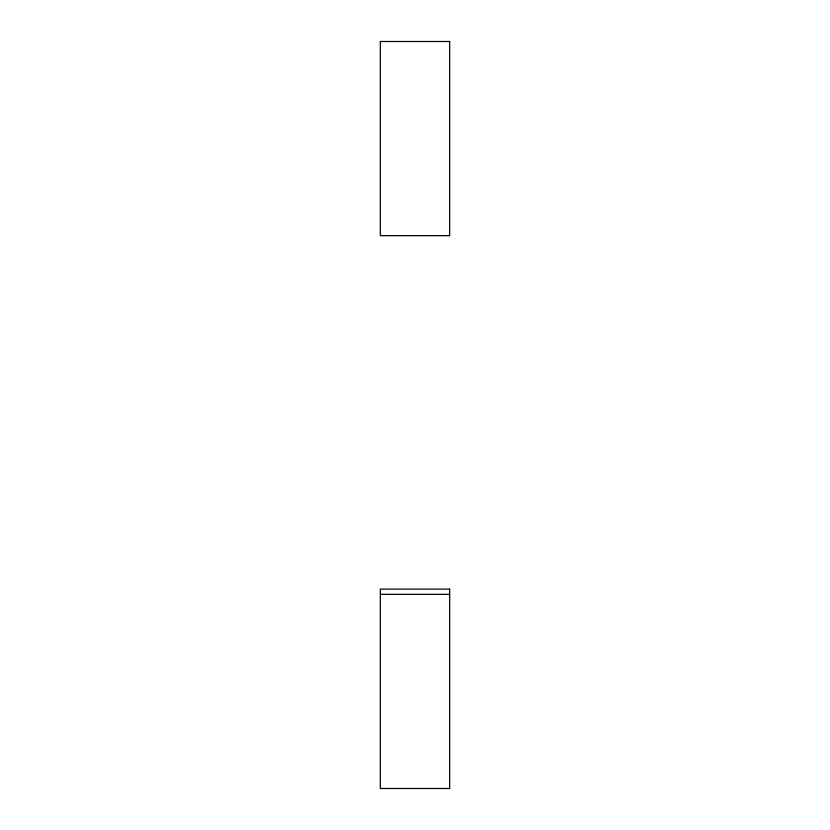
<?xml version="1.0" encoding="UTF-8"?>
<svg xmlns="http://www.w3.org/2000/svg" width="830" height="830" viewBox="0 0 830 830"><rect width="100%" height="100%" fill="white"/><g stroke="black" fill="none" stroke-linecap="round" stroke-linejoin="round"><path stroke-width="1.25" d="M380.327 594.322L449.673 594.322M449.673 41.5L380.327 41.5L380.327 235.679L449.673 235.679L449.673 41.5M449.673 589.113L380.327 589.113L380.327 788.5L449.673 788.5L449.673 589.113"/></g></svg>
